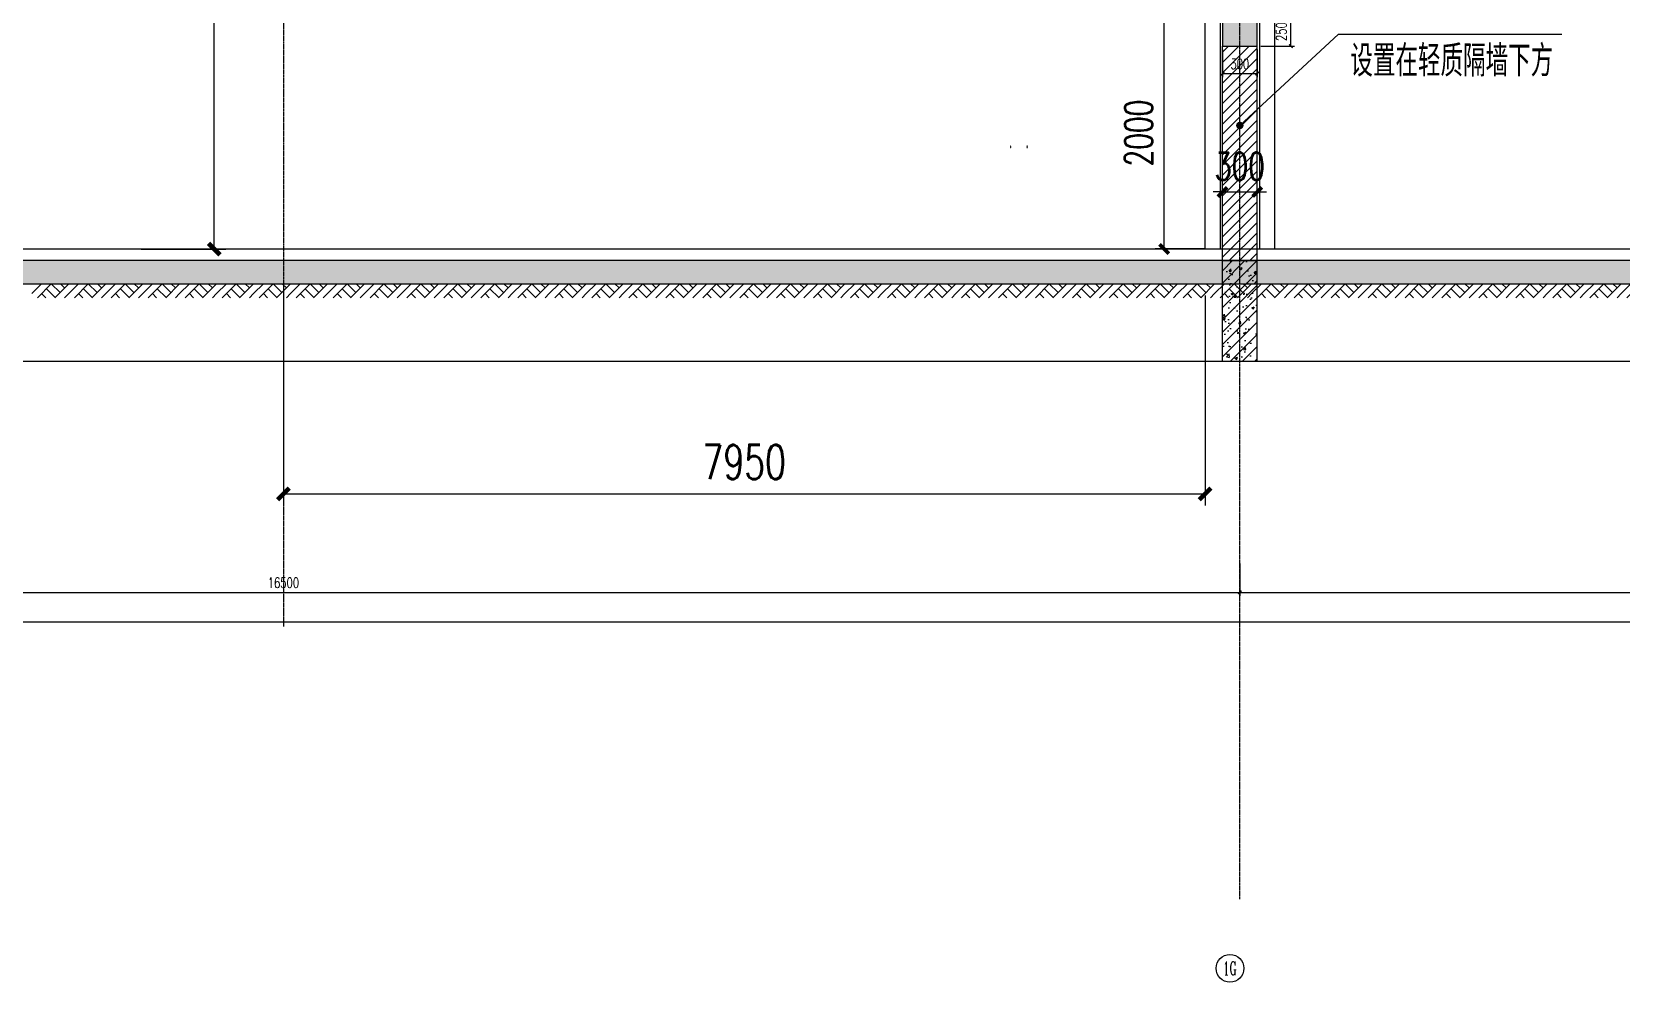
# Model space of a CAD drawing. Extents: x -1899985 to 1774885, y 556286 to 2175695.
# Drawn here: x -1763031 to -1749321, y 561933 to 570131 of the extents above; entities that cross this region are included whole.
import ezdxf
from ezdxf.enums import TextEntityAlignment as Align

# ---------------------------------------------------------------- set-up
doc = ezdxf.new("R2010")
doc.units = 0
doc.header["$LTSCALE"] = 10
doc.header["$MEASUREMENT"] = 0
doc.linetypes.add('20剖面图$0$__DASH', pattern=[0.35, 0.25, -0.1])
doc.linetypes.add('20剖面图$0$DOTE', pattern=[2.42, 2, -0.2, 0.02, -0.2])
doc.layers.get('Defpoints').update_dxf_attribs({"color": 210})
for name, color, linetype in [('20剖面图$0$A-AXIS-D', 1, 'Continuous'), ('20剖面图$0$A-AXIS-DOTE', 14, '20剖面图$0$DOTE'), ('20剖面图$0$A-AXIS-DP', 126, 'Continuous'), ('20剖面图$0$A-AXIS-SYMB', 3, 'Continuous'), ('20剖面图$0$A-HATCH-1', 252, 'Continuous'), ('20剖面图$0$A-LIN-V', 9, 'Continuous'), ('20剖面图$0$A-SFCE', 30, 'Continuous'), ('20剖面图$0$AS-COLN', 6, 'Continuous'), ('20剖面图$0$AS-WALL', 40, 'Continuous'), ('20剖面图$0$COLUMN', 9, 'Continuous'), ('20剖面图$0$PUB_HATCH', 8, 'Continuous'), ('20剖面图$0$PUB_TEXT', 7, 'Continuous'), ('20剖面图$0$建-尺寸', 3, 'Continuous'), ('A-LIN-V', 9, 'Continuous'), ('PUB_HATCH', 8, 'Continuous')]:
    doc.layers.add(name, color=color, linetype=linetype)
doc.styles.add('20剖面图$0$_TCH_AXIS', font='COMPLEX', dxfattribs={"bigfont": 'GBCBIG'})
doc.styles.add('20剖面图$0$_TCH_DIM', font='SIMPLEX', dxfattribs={"bigfont": 'GBCBIG'})
doc.styles.add('20剖面图$0$_TCH_DIM_T3', font='SIMPLEX', dxfattribs={"width": 0.705882, "bigfont": 'GBCBIG'})
doc.styles.add('20剖面图$0$A-DIM_T3', font='SIMPLEX', dxfattribs={"width": 0.705882, "bigfont": 'GBCBIG'})
doc.styles.add('20剖面图$0$DHTEXT-1', font='ROMANS.shx', dxfattribs={"width": 0.7, "bigfont": 'CHINESE.shx'})
doc.dimstyles.new('20剖面图$0$_TCH_ARCH&&100', dxfattribs={"dimtxt": 297.5, "dimasz": 100, "dimexe": 100, "dimexo": 100, "dimgap": 126.25, "dimtad": 1, "dimdec": 0, "dimzin": 0, "dimdsep": 46, "dimtxsty": '20剖面图$0$_TCH_DIM_T3', "dimblk": '20剖面图$0$_ArchTick', "dimcen": 0.09, "dimclrt": 7, "dimazin": 2, "dimtfac": 1, "dimtdec": 0, "dimtix": 1, "dimtmove": 2, "dimatfit": 3, "dimfxl": 1, "dimtolj": 1, "dimtzin": 0, "dimarcsym": 0})
doc.dimstyles.new('20剖面图$0$_TCH_ARCH&&30', dxfattribs={"dimtxt": 89.25, "dimasz": 30, "dimexe": 30, "dimexo": 30, "dimgap": 37.875, "dimtad": 1, "dimdec": 0, "dimzin": 0, "dimdsep": 46, "dimtxsty": '20剖面图$0$_TCH_DIM_T3', "dimblk": '20剖面图$0$_ArchTick', "dimcen": 0.09, "dimclrt": 7, "dimazin": 2, "dimtfac": 1, "dimtdec": 0, "dimtix": 1, "dimtmove": 2, "dimatfit": 3, "dimfxl": 1, "dimtolj": 1, "dimtzin": 0, "dimarcsym": 0})
doc.dimstyles.new('20剖面图$0$_TCH_ARCH&&80', dxfattribs={"dimtxt": 238, "dimasz": 80, "dimexe": 80, "dimexo": 80, "dimgap": 101, "dimtad": 1, "dimdec": 0, "dimzin": 0, "dimdsep": 46, "dimtxsty": '20剖面图$0$_TCH_DIM_T3', "dimblk": '20剖面图$0$_ArchTick', "dimcen": 0.09, "dimclrt": 7, "dimazin": 2, "dimtfac": 1, "dimtdec": 0, "dimtix": 1, "dimtmove": 2, "dimatfit": 3, "dimfxl": 1, "dimtolj": 1, "dimtzin": 0, "dimarcsym": 0})
doc.dimstyles.new('20剖面图$0$A-DIM&&100', dxfattribs={"dimtxt": 297.5, "dimasz": 100, "dimexe": 100, "dimexo": 100, "dimgap": 126.25, "dimtad": 1, "dimdec": 0, "dimzin": 0, "dimdsep": 46, "dimtxsty": '20剖面图$0$A-DIM_T3', "dimblk": '20剖面图$0$_ArchTick', "dimcen": 0.09, "dimclrt": 7, "dimazin": 2, "dimtfac": 1, "dimtdec": 0, "dimtix": 1, "dimtmove": 2, "dimatfit": 3, "dimfxl": 1, "dimtolj": 1, "dimtzin": 0, "dimarcsym": 0})

# ---------------------------------------------------------------- blocks, each defined once
blk = doc.blocks.new('20剖面图$0$G$C845E5159')
at = {"layer": '20剖面图$0$COLUMN'}
for points in [[(300, 700), (300, -11000), (-300, -11000), (-300, 700), (300, 700)], [(16800, 700), (16800, -11000), (16200, -11000), (16200, 700), (16800, 700)]]:
    blk.add_lwpolyline(points, dxfattribs=at)
blk = doc.blocks.new('20剖面图$0$_ArchTick')
at = {"color": 0, "linetype": 'ByBlock', "const_width": 0.4}
blk.add_lwpolyline([(-0.5, -0.5), (0.5, 0.5)], dxfattribs=at)
blk = doc.blocks.new('*D555')
at = {"layer": '20剖面图$0$建-尺寸', "color": 0, "lineweight": -2, "transparency": 16777216}
for p, q in [((-1570355, 567232), (-1570355, 565420)), ((-1562405, 567232), (-1562405, 565420)), ((-1570355, 565520), (-1562405, 565520))]:
    blk.add_line(p, q, dxfattribs=at)
at = {"layer": 'Defpoints', "color": 0, "transparency": 16777216}
for p in [(-1570355, 567332), (-1562405, 567332), (-1562405, 565520)]:
    blk.add_point(p, dxfattribs=at)
at = {"layer": '20剖面图$0$建-尺寸', "color": 0, "lineweight": -2, "transparency": 16777216, "xscale": 100, "yscale": 100, "zscale": 100, "rotation": 180}
blk.add_blockref('20剖面图$0$_ArchTick', (-1570355, 565520), dxfattribs=at)
at = {"layer": '20剖面图$0$建-尺寸', "color": 0, "lineweight": -2, "transparency": 16777216, "xscale": 100, "yscale": 100, "zscale": 100}
blk.add_blockref('20剖面图$0$_ArchTick', (-1562405, 565520), dxfattribs=at)
at = {"layer": '20剖面图$0$建-尺寸', "color": 7, "transparency": 16777216, "insert": (-1566380, 565795), "char_height": 297.5, "attachment_point": 5, "style": '20剖面图$0$A-DIM_T3'}
blk.add_mtext('\\A1;7950', dxfattribs=at)
blk = doc.blocks.new('*D556')
at = {"layer": '20剖面图$0$A-LIN-V', "color": 0, "lineweight": -2, "transparency": 16777216}
for p, q in [((-1571581, 575133), (-1570852, 575133)), ((-1570952, 567632), (-1570952, 575133)), ((-1571581, 567632), (-1570852, 567632))]:
    blk.add_line(p, q, dxfattribs=at)
at = {"layer": 'Defpoints', "color": 0, "transparency": 16777216}
for p in [(-1571681, 575133), (-1570952, 575133), (-1571681, 567632)]:
    blk.add_point(p, dxfattribs=at)
at = {"layer": '20剖面图$0$A-LIN-V', "color": 0, "lineweight": -2, "transparency": 16777216, "xscale": 100, "yscale": 100, "zscale": 100}
for p, rotation in [((-1570952, 575133), 90), ((-1570952, 567632), 270)]:
    blk.add_blockref('20剖面图$0$_ArchTick', p, dxfattribs=dict(at, rotation=rotation))
at = {"layer": '20剖面图$0$A-LIN-V', "color": 7, "transparency": 16777216, "insert": (-1571227, 571383), "char_height": 297.5, "attachment_point": 5, "rotation": 90, "style": '20剖面图$0$_TCH_DIM_T3'}
blk.add_mtext('\\A1;7500', dxfattribs=at)
blk = doc.blocks.new('*D604')
at = {"layer": '20剖面图$0$A-AXIS-DP', "color": 0, "lineweight": -2, "transparency": 16777216}
for p, q in [((-1752862, 570477), (-1753292, 570477)), ((-1753212, 568477), (-1753212, 570477)), ((-1752862, 568477), (-1753292, 568477))]:
    blk.add_line(p, q, dxfattribs=at)
at = {"layer": 'Defpoints', "color": 0, "transparency": 16777216}
for p in [(-1753212, 570477), (-1752782, 570477), (-1752782, 568477)]:
    blk.add_point(p, dxfattribs=at)
at = {"layer": '20剖面图$0$A-AXIS-DP', "color": 0, "lineweight": -2, "transparency": 16777216, "xscale": 80, "yscale": 80, "zscale": 80}
for p, rotation in [((-1753212, 570477), 90), ((-1753212, 568477), 270)]:
    blk.add_blockref('20剖面图$0$_ArchTick', p, dxfattribs=dict(at, rotation=rotation))
at = {"layer": '20剖面图$0$A-AXIS-DP', "color": 7, "transparency": 16777216, "insert": (-1753432, 569477), "char_height": 238, "attachment_point": 5, "rotation": 90, "style": '20剖面图$0$_TCH_DIM_T3'}
blk.add_mtext('\\A1;2000', dxfattribs=at)
blk = doc.blocks.new('_FZH')
blk.add_lwpolyline([(-0.5, -0.5), (0.5, -0.5), (0.5, 0.5), (-0.5, 0.5)], close=True)
at = {"layer": 'PUB_HATCH'}
blk.add_solid([(-0.5, -0.5), (0.5, -0.5), (-0.5, 0.5), (0.5, 0.5)], dxfattribs=at)
blk = doc.blocks.new('*D606')
at = {"layer": '20剖面图$0$A-AXIS-DP', "color": 0, "lineweight": -2, "transparency": 16777216}
for p, q in [((-1752710, 568641), (-1752710, 569049)), ((-1752410, 568641), (-1752410, 569049)), ((-1752710, 568969), (-1752790, 568969)), ((-1752710, 568969), (-1752410, 568969)), ((-1752410, 568969), (-1752330, 568969))]:
    blk.add_line(p, q, dxfattribs=at)
at = {"layer": 'Defpoints', "color": 0, "transparency": 16777216}
for p in [(-1752410, 568969), (-1752710, 568561), (-1752410, 568561)]:
    blk.add_point(p, dxfattribs=at)
at = {"layer": '20剖面图$0$A-AXIS-DP', "color": 0, "lineweight": -2, "transparency": 16777216, "xscale": 80, "yscale": 80, "zscale": 80}
blk.add_blockref('20剖面图$0$_ArchTick', (-1752710, 568969), dxfattribs=at)
at = {"layer": '20剖面图$0$A-AXIS-DP', "color": 0, "lineweight": -2, "transparency": 16777216, "xscale": 80, "yscale": 80, "zscale": 80, "rotation": 180}
blk.add_blockref('20剖面图$0$_ArchTick', (-1752410, 568969), dxfattribs=at)
at = {"layer": '20剖面图$0$A-AXIS-DP', "color": 7, "transparency": 16777216, "insert": (-1752560, 569189), "char_height": 238, "attachment_point": 5, "style": '20剖面图$0$_TCH_DIM_T3'}
blk.add_mtext('\\A1;300', dxfattribs=at)
blk = doc.blocks.new('*D607')
at = {"layer": '20剖面图$0$A-AXIS-DP', "color": 0, "lineweight": -2, "transparency": 16777216}
for p, q in [((-1752380, 570477), (-1752089, 570477)), ((-1752119, 570227), (-1752119, 570477)), ((-1752380, 570227), (-1752089, 570227))]:
    blk.add_line(p, q, dxfattribs=at)
at = {"layer": 'Defpoints', "color": 0, "transparency": 16777216}
for p in [(-1752410, 570477), (-1752119, 570477), (-1752410, 570227)]:
    blk.add_point(p, dxfattribs=at)
at = {"layer": '20剖面图$0$A-AXIS-DP', "color": 0, "lineweight": -2, "transparency": 16777216, "xscale": 30, "yscale": 30, "zscale": 30}
for p, rotation in [((-1752119, 570477), 90), ((-1752119, 570227), 270)]:
    blk.add_blockref('20剖面图$0$_ArchTick', p, dxfattribs=dict(at, rotation=rotation))
at = {"layer": '20剖面图$0$A-AXIS-DP', "color": 7, "transparency": 16777216, "insert": (-1752202, 570352), "char_height": 89.2, "attachment_point": 5, "rotation": 90, "style": '20剖面图$0$_TCH_DIM_T3'}
blk.add_mtext('\\A1;250', dxfattribs=at)
blk = doc.blocks.new('*D608')
at = {"layer": '20剖面图$0$A-AXIS-DP', "color": 0, "lineweight": -2, "transparency": 16777216}
for p, q in [((-1752710, 570197), (-1752710, 569960)), ((-1752410, 570197), (-1752410, 569960)), ((-1752710, 569990), (-1752410, 569990))]:
    blk.add_line(p, q, dxfattribs=at)
at = {"layer": 'Defpoints', "color": 0, "transparency": 16777216}
for p in [(-1752710, 570227), (-1752410, 570227), (-1752410, 569990)]:
    blk.add_point(p, dxfattribs=at)
at = {"layer": '20剖面图$0$A-AXIS-DP', "color": 0, "lineweight": -2, "transparency": 16777216, "xscale": 30, "yscale": 30, "zscale": 30, "rotation": 180}
blk.add_blockref('20剖面图$0$_ArchTick', (-1752710, 569990), dxfattribs=at)
at = {"layer": '20剖面图$0$A-AXIS-DP', "color": 0, "lineweight": -2, "transparency": 16777216, "xscale": 30, "yscale": 30, "zscale": 30}
blk.add_blockref('20剖面图$0$_ArchTick', (-1752410, 569990), dxfattribs=at)
at = {"layer": '20剖面图$0$A-AXIS-DP', "color": 7, "transparency": 16777216, "insert": (-1752560, 570073), "char_height": 89.2, "attachment_point": 5, "style": '20剖面图$0$_TCH_DIM_T3'}
blk.add_mtext('\\A1;300', dxfattribs=at)
blk = doc.blocks.new('*D143')
at = {"layer": '20剖面图$0$A-AXIS-D', "color": 0, "lineweight": -2, "transparency": 16777216}
for p, q in [((-1769110, 565545), (-1769110, 565266)), ((-1752610, 565545), (-1752610, 565266)), ((-1769110, 565296), (-1752610, 565296))]:
    blk.add_line(p, q, dxfattribs=at)
at = {"layer": 'Defpoints', "color": 0, "transparency": 16777216}
for p in [(-1769110, 565575), (-1752610, 565575), (-1752610, 565296)]:
    blk.add_point(p, dxfattribs=at)
at = {"layer": '20剖面图$0$A-AXIS-D', "color": 0, "lineweight": -2, "transparency": 16777216, "xscale": 30, "yscale": 30, "zscale": 30, "rotation": 180}
blk.add_blockref('20剖面图$0$_ArchTick', (-1769110, 565296), dxfattribs=at)
at = {"layer": '20剖面图$0$A-AXIS-D', "color": 0, "lineweight": -2, "transparency": 16777216, "xscale": 30, "yscale": 30, "zscale": 30}
blk.add_blockref('20剖面图$0$_ArchTick', (-1752610, 565296), dxfattribs=at)
at = {"layer": '20剖面图$0$A-AXIS-D', "color": 7, "transparency": 16777216, "insert": (-1760860, 565379), "char_height": 89.2, "attachment_point": 5, "style": '20剖面图$0$_TCH_DIM_T3'}
blk.add_mtext('\\A1;16500', dxfattribs=at)
blk = doc.blocks.new('*D144')
at = {"layer": '20剖面图$0$A-AXIS-D', "color": 0, "lineweight": -2, "transparency": 16777216}
for p, q in [((-1752610, 565545), (-1752610, 565266)), ((-1736110, 565545), (-1736110, 565266)), ((-1752610, 565296), (-1736110, 565296))]:
    blk.add_line(p, q, dxfattribs=at)
at = {"layer": 'Defpoints', "color": 0, "transparency": 16777216}
for p in [(-1752610, 565575), (-1736110, 565575), (-1736110, 565296)]:
    blk.add_point(p, dxfattribs=at)
at = {"layer": '20剖面图$0$A-AXIS-D', "color": 0, "lineweight": -2, "transparency": 16777216, "xscale": 30, "yscale": 30, "zscale": 30, "rotation": 180}
blk.add_blockref('20剖面图$0$_ArchTick', (-1752610, 565296), dxfattribs=at)
at = {"layer": '20剖面图$0$A-AXIS-D', "color": 0, "lineweight": -2, "transparency": 16777216, "xscale": 30, "yscale": 30, "zscale": 30}
blk.add_blockref('20剖面图$0$_ArchTick', (-1736110, 565296), dxfattribs=at)
at = {"layer": '20剖面图$0$A-AXIS-D', "color": 7, "transparency": 16777216, "insert": (-1744360, 565379), "char_height": 89.2, "attachment_point": 5, "style": '20剖面图$0$_TCH_DIM_T3'}
blk.add_mtext('\\A1;16500', dxfattribs=at)
blk = doc.blocks.new('20剖面图$0$$LinePat$素土夯实')
at = {"color": 0}
for p, q in [((0, -210), (210, 0)), ((120, -300), (420, 0)), ((420, 0), (608, -188)), ((495, -300), (795, 0)), ((615, 0), (705, -90)), ((210, -210), (300, -300)), ((315, -105), (502, -293)), ((705, -300), (795, -210))]:
    blk.add_line(p, q, dxfattribs=at)
blk = doc.blocks.new('*D212')
at = {"layer": '20剖面图$0$A-AXIS-D', "color": 0, "lineweight": -2, "transparency": 16777216}
for p, q in [((-1780210, 565545), (-1780210, 565011)), ((-1653710, 565545), (-1653710, 565011)), ((-1780210, 565041), (-1653710, 565041))]:
    blk.add_line(p, q, dxfattribs=at)
at = {"layer": 'Defpoints', "color": 0, "transparency": 16777216}
for p in [(-1780210, 565575), (-1653710, 565575), (-1653710, 565041)]:
    blk.add_point(p, dxfattribs=at)
at = {"layer": '20剖面图$0$A-AXIS-D', "color": 0, "lineweight": -2, "transparency": 16777216, "xscale": 30, "yscale": 30, "zscale": 30, "rotation": 180}
blk.add_blockref('20剖面图$0$_ArchTick', (-1780210, 565041), dxfattribs=at)
at = {"layer": '20剖面图$0$A-AXIS-D', "color": 0, "lineweight": -2, "transparency": 16777216, "xscale": 30, "yscale": 30, "zscale": 30}
blk.add_blockref('20剖面图$0$_ArchTick', (-1653710, 565041), dxfattribs=at)
at = {"layer": '20剖面图$0$A-AXIS-D', "color": 7, "transparency": 16777216, "insert": (-1716960, 565124), "char_height": 89.2, "attachment_point": 5, "style": '20剖面图$0$_TCH_DIM_T3'}
blk.add_mtext('\\A1;126500', dxfattribs=at)
blk = doc.blocks.new('20剖面图$0$b234swerwr')
at = {"layer": '20剖面图$0$A-AXIS-DOTE', "color": 4}
blk.add_line((-1570355.4, 578015), (-1570355.4, 564377.5), dxfattribs=at)
at = {"layer": '20剖面图$0$A-LIN-V', "color": 2}
dim = blk.add_aligned_dim(p1=(-1571680.8, 567632.5), p2=(-1571680.8, 575132.9), distance=-728.4, dimstyle='20剖面图$0$_TCH_ARCH&&100', dxfattribs=at)
dim.commit()
dim.dimension.update_dxf_attribs({"geometry": '*D556', "text_midpoint": (-1571227.4, 571382.7)})
at = {"layer": '20剖面图$0$建-尺寸', "color": 4}
dim = blk.add_aligned_dim(p1=(-1570355.4, 567332.5), p2=(-1562405.4, 567332.5), distance=-1812.5, dimstyle='20剖面图$0$A-DIM&&100', dxfattribs=at)
dim.commit()
dim.dimension.update_dxf_attribs({"geometry": '*D555', "text_midpoint": (-1566380.4, 565795)})
blk = doc.blocks.new('20剖面图$0$53456465')
at = {"layer": '20剖面图$0$PUB_HATCH'}
h = blk.add_hatch(dxfattribs=at)
h.set_pattern_fill('普通砖', color=256, scale=25, style=0)
h.set_pattern_definition([(45, (0, 44.88), (-44.1941915, 44.1941915), [])])
h.paths.add_polyline_path([(-1752410.4, 570226.7), (-1752710.4, 570226.7), (-1752710.4, 568376.9), (-1752410.4, 568376.9)])
at = {"layer": '20剖面图$0$A-AXIS-SYMB'}
for p, q in [((-1752560.4, 569542.6), (-1751710.6, 570328.8)), ((-1752560.4, 569542.6), (-1751710.6, 570328.8)), ((-1751710.6, 570328.8), (-1749783.4, 570328.8))]:
    blk.add_line(p, q, dxfattribs=at)
at = {"layer": '20剖面图$0$A-AXIS-SYMB', "const_width": 32}
blk.add_lwpolyline([(-1752572.1, 569531.8, 1), (-1752548.7, 569553.5, 1)], format="xyb", close=True, dxfattribs=at)
blk.add_lwpolyline([(-1752572.1, 569531.8, 1), (-1752548.7, 569553.5, 1)], format="xyb", close=True, dxfattribs=at)
at = {"layer": '20剖面图$0$A-LIN-V'}
for p, q in [((-1752730.4, 570476.7), (-1752730.4, 568476.7)), ((-1752390.4, 570476.7), (-1752390.4, 568476.7))]:
    blk.add_line(p, q, dxfattribs=at)
at = {"layer": '20剖面图$0$AS-WALL'}
for p, q in [((-1752710.4, 568376.9), (-1752710.4, 570226.7)), ((-1752410.4, 568376.9), (-1752410.4, 570226.7)), ((-1752710.4, 568376.9), (-1752410.4, 568376.9))]:
    blk.add_line(p, q, dxfattribs=at)
at = {"layer": '20剖面图$0$AS-COLN', "xscale": 300, "yscale": 249.9999996275874, "zscale": 249.9999996275874}
blk.add_blockref('_FZH', (-1752560.4, 570351.7), dxfattribs=at)
at = {"layer": '20剖面图$0$PUB_TEXT', "style": '20剖面图$0$_TCH_DIM'}
blk.add_text('设置在轻质隔墙下方', height=270.07, dxfattribs=at).set_placement((-1751607, 569964.8))
at = {"layer": '20剖面图$0$A-AXIS-DP'}
for p1, p2, distance, dimstyle, picture, middle in [((-1752781.7, 568476.7), (-1752781.7, 570476.7), 430.6, '20剖面图$0$_TCH_ARCH&&80', '*D604', (-1753432.3, 569476.7)), ((-1752410.4, 570226.7), (-1752410.4, 570476.7), -290.9, '20剖面图$0$_TCH_ARCH&&30', '*D607', (-1752202, 570351.7)), ((-1752710.4, 570226.7), (-1752410.4, 570226.7), -236.6, '20剖面图$0$_TCH_ARCH&&30', '*D608', (-1752560.4, 570072.5)), ((-1752710.4, 568561.2), (-1752410.4, 568561.2), 408.1, '20剖面图$0$_TCH_ARCH&&80', '*D606', (-1752560.4, 569189.2))]:
    dim = blk.add_aligned_dim(p1=p1, p2=p2, distance=distance, dimstyle=dimstyle, dxfattribs=at)
    dim.commit()
    dim.dimension.update_dxf_attribs({"geometry": picture, "text_midpoint": middle})
blk = doc.blocks.new('20剖面图')
at = {"layer": '20剖面图$0$A-HATCH-1'}
h = blk.add_hatch(dxfattribs=at)
h.set_pattern_fill('混凝土', color=256, scale=50)
h.set_pattern_definition([(50, (0, 0), (358.63009, -31.376067), [37.5, -412.5]), (355, (0, 0), (-69.37567, 376.09607), [30, -330]), (100.4514, (29.9, -2.6), (289.25469, 344.71977), [31.870095, -350.571056]), (46.1842, (0, 100), (533.62052, -82.75951), [56.25, -618.75]), (96.6356, (44.47, 93.1), (467.33135, 487.05894), [47.80514, -525.8565]), (351.1842, (0, 100), (467.33097, 487.0593), [45, -495]), (21, (50, 75), (298.453526, -201.309445), [37.5, -412.5]), (326, (50, 75), (121.657666, 362.57502), [30, -330]), (71.4514, (74.87, 58.22), (420.111314, 161.26525), [31.870095, -350.571056]), (37.5, (0, 0), (6.079928, 166.446927), [0, -326, 0, -335, 0, -331.25]), (7.5, (0, 0), (131.534769, 197.205856), [0, -191, 0, -318.5, 0, -126.25]), (327.5, (-111.5, 0), (266.911218, -11.277436), [0, -125, 0, -390, 0, -517.5]), (317.5, (-161.5, 0), (291.593085, 50.05249), [0, -162.5, 0, -259, 0, -367.5])])
h.paths.add_polyline_path([(-1669610.4, 567957.5), (-1669610.4, 568157.5), (-1779710.4, 568157.5), (-1779710.4, 567957.5)])
h.paths.add_polyline_path([(-1669510.4, 567957.5), (-1669510.4, 568157.5), (-1669610.4, 568157.5), (-1669610.4, 567957.5)])
at = {"layer": '20剖面图$0$A-AXIS-D'}
blk.add_circle((-1752695.3, 562053), 120, dxfattribs=at)
at = {"layer": '20剖面图$0$A-AXIS-DOTE'}
blk.add_line((-1752610.4, 562650.6), (-1752610.4, 586495.8), dxfattribs=at)
at = {"layer": '20剖面图$0$A-AXIS-DOTE', "linetype": '20剖面图$0$__DASH', "ltscale": 2}
blk.add_line((-1647680.2, 568257.5), (-1785568.2, 568257.5), dxfattribs=at)
at = {"layer": '20剖面图$0$A-AXIS-SYMB'}
blk.add_lwpolyline([(-1780738.3, 567290), (-1717023.7, 567290), (-1717000.7, 567353), (-1716978.5, 567227), (-1716956.2, 567290), (-1653241.5, 567290)], dxfattribs=at)
at = {"layer": '20剖面图$0$A-SFCE'}
for p, q in [((-1752886.9, 568257.5), (-1779660.4, 568257.5)), ((-1703410.4, 568257.5), (-1752286.9, 568257.5))]:
    blk.add_line(p, q, dxfattribs=at)
at = {"layer": '20剖面图$0$AS-COLN'}
blk.add_line((-1752760.4, 567290), (-1752460.4, 567290), dxfattribs=at)
blk.add_lwpolyline([(-1669610.4, 568157.5), (-1779610.4, 568157.5), (-1779610.4, 567957.5), (-1669610.4, 567957.5)], dxfattribs=at)
at = {"layer": '20剖面图$0$A-HATCH-1', "xscale": 0.4010573329138201, "yscale": 0.4, "zscale": 0.4, "rotation": 359.9999999999999}
for p in [(-1763030.7, 567957.5), (-1762711.8, 567957.5), (-1762393, 567957.5), (-1762074.2, 567957.5), (-1761755.3, 567957.5), (-1761436.5, 567957.5), (-1761117.6, 567957.5), (-1760798.8, 567957.5), (-1760480, 567957.5), (-1760161.1, 567957.5), (-1759842.3, 567957.5), (-1759523.4, 567957.5), (-1759204.6, 567957.5), (-1758885.8, 567957.5), (-1758566.9, 567957.5), (-1758248.1, 567957.5), (-1757929.2, 567957.5), (-1757610.4, 567957.5), (-1757291.6, 567957.5), (-1756972.7, 567957.5), (-1756653.9, 567957.5), (-1756335, 567957.5), (-1756016.2, 567957.5), (-1755697.4, 567957.5), (-1755378.5, 567957.5), (-1755059.7, 567957.5), (-1754740.8, 567957.5), (-1754422, 567957.5), (-1754103.2, 567957.5), (-1753784.3, 567957.5), (-1753465.5, 567957.5), (-1753146.6, 567957.5), (-1752827.8, 567957.5), (-1752509, 567957.5), (-1752190.1, 567957.5), (-1751871.3, 567957.5), (-1751552.4, 567957.5), (-1751233.6, 567957.5), (-1750914.7, 567957.5), (-1750595.9, 567957.5), (-1750277.1, 567957.5), (-1749958.2, 567957.5), (-1749639.4, 567957.5), (-1749320.5, 567957.5)]:
    blk.add_blockref('20剖面图$0$$LinePat$素土夯实', p, dxfattribs=at)
at = {"layer": '20剖面图$0$A-LIN-V'}
for name, p in [('20剖面图$0$G$C845E5159', (-1769110.4, 579257.5)), ('20剖面图$0$G$C845E5159', (-1752610.4, 579257.5)), ('20剖面图$0$b234swerwr', (-190505, 625))]:
    blk.add_blockref(name, p, dxfattribs=at)
at = {"layer": '20剖面图$0$PUB_TEXT', "style": '20剖面图$0$_TCH_AXIS', "width": 1.195751}
blk.add_text('1G', height=119, dxfattribs=at).set_placement((-1752754.6, 561993.5), (-1752636, 561993.5), align=Align.FIT)
at = {"layer": 'Defpoints', "color": 1, "style": '20剖面图$0$DHTEXT-1', "width": 0.7}
for p in [(-1754584.8, 569130.7), (-1754442.9, 569130.7)]:
    blk.add_text('M12X100', height=3.5, rotation=90, dxfattribs=at).set_placement(p)
at = {"layer": '20剖面图$0$A-AXIS-D'}
for base, p1, p2, picture, middle in [((-1653710.4, 565041.2), (-1780210.4, 565575), (-1653710.4, 565575), '*D212', (-1716960.4, 565123.7)), ((-1752610.4, 565296.2), (-1769110.4, 565575), (-1752610.4, 565575), '*D143', (-1760860.4, 565378.7)), ((-1736110.4, 565296.2), (-1752610.4, 565575), (-1736110.4, 565575), '*D144', (-1744360.4, 565378.7))]:
    dim = blk.add_linear_dim(base=base, p1=p1, p2=p2, angle=0, dimstyle='20剖面图$0$_TCH_ARCH&&30', override={"dimgap": 0}, dxfattribs=at)
    dim.commit()
    dim.dimension.update_dxf_attribs({"geometry": picture, "text_midpoint": middle, "dimtype": 161})
at = {"layer": '20剖面图$0$A-LIN-V'}
blk.add_blockref('20剖面图$0$53456465', (-50, -219.2), dxfattribs=at)
at = {"layer": '20剖面图$0$PUB_HATCH'}
h = blk.add_hatch(dxfattribs=at)
h.set_pattern_fill('钢筋混凝土', color=256, scale=30, style=0)
h.set_pattern_definition([(45, (0, 0), (-53.0330086, 53.0330086), []), (50, (0, 0), (215.178055, -18.82564), [22.5, -247.5]), (355, (0, 0), (-41.6254, 225.65764), [18, -198]), (100.4514, (17.93, -1.57), (173.552815, 206.831863), [19.122057, -210.342634]), (46.1842, (0, 60), (320.172315, -49.655704), [33.75, -371.25]), (96.6356, (26.68, 55.86), (280.39881, 292.23536), [28.683086, -315.5139]), (351.1842, (0, 60), (280.398584, 292.23558), [27, -297]), (21, (30, 45), (179.072116, -120.785667), [22.5, -247.5]), (326, (30, 45), (72.9946, 217.545014), [18, -198]), (71.4514, (44.92, 34.93), (252.066789, 96.75915), [19.122057, -210.342634]), (37.5, (0, 0), (3.6479566, 99.868156), [0, -195.6, 0, -201, 0, -198.75]), (7.5, (0, 0), (78.920861, 118.3235136), [0, -114.6, 0, -191.1, 0, -75.75]), (327.5, (-66.9, 0), (160.146731, -6.7664615), [0, -75, 0, -234, 0, -310.5]), (317.5, (-96.9, 0), (174.955851, 30.031495), [0, -97.5, 0, -155.4, 0, -220.5])])
h.paths.add_polyline_path([(-1752460.4, 567290), (-1752460.4, 568157.5), (-1752760.4, 568157.5), (-1752760.4, 567290)])
at = {"layer": '20剖面图$0$AS-COLN'}
for p, q in [((-1752760.4, 567290), (-1752760.4, 568157.5)), ((-1752760.4, 568157.5), (-1752460.4, 568157.5)), ((-1752460.4, 567290), (-1752460.4, 568157.5))]:
    blk.add_line(p, q, dxfattribs=at)

msp = doc.modelspace()

# ---------------------------------------------------------------- block references
at = {"layer": 'A-LIN-V'}
msp.add_blockref('20剖面图', (0, 0), dxfattribs=at)

doc.saveas('drawing.dxf')
